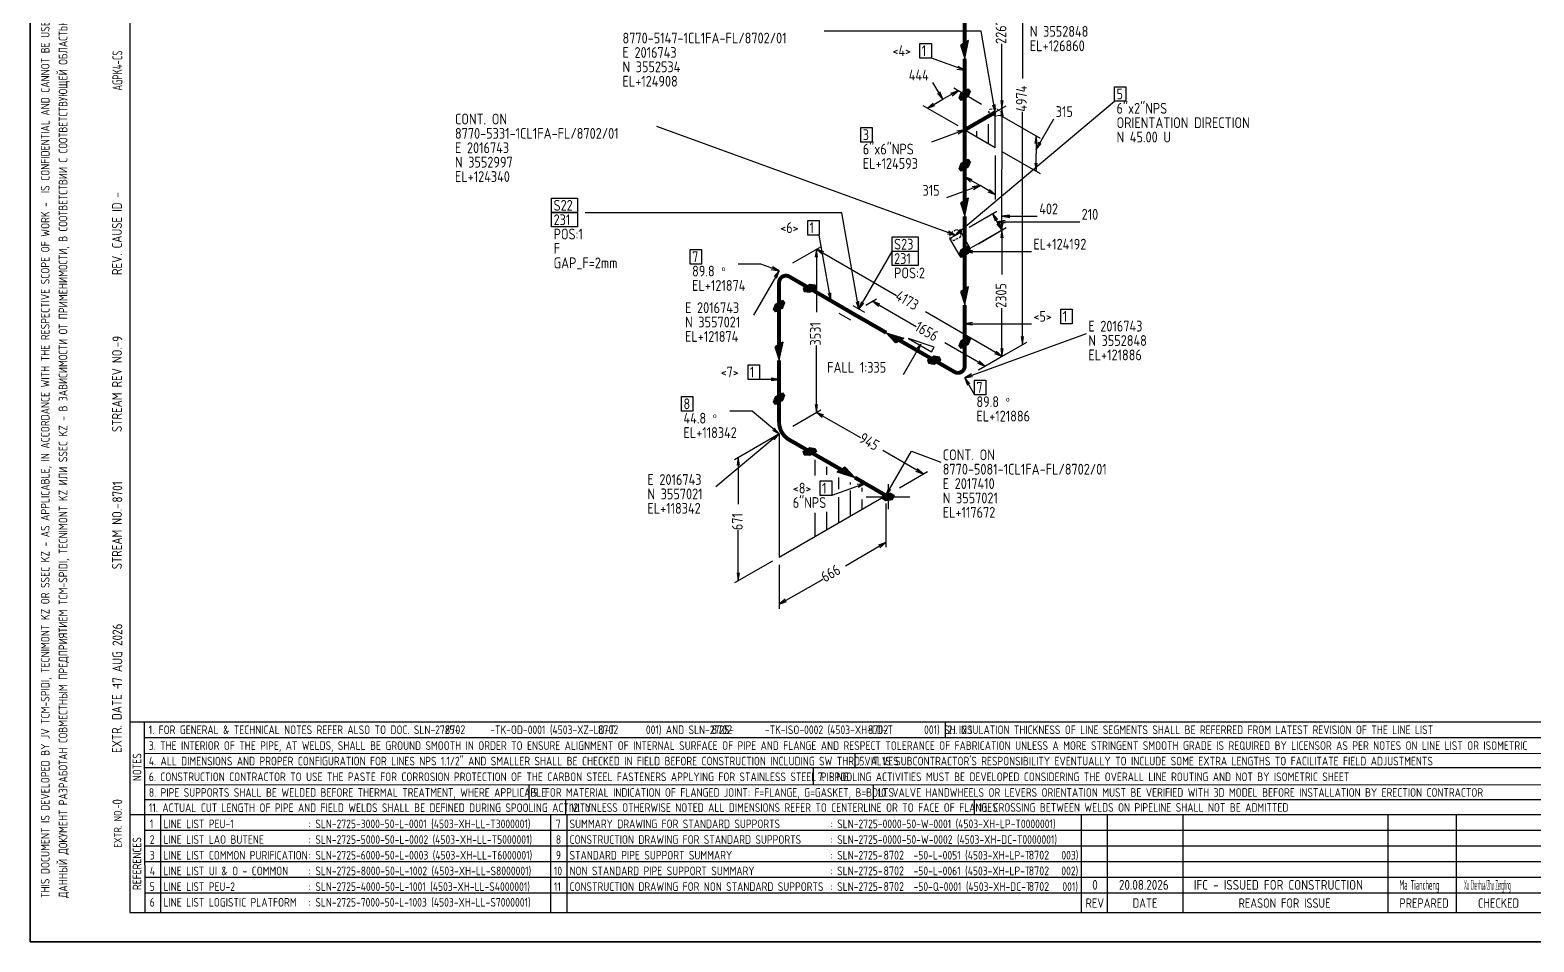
# Model space of a CAD drawing. Extents: x 0 to 594, y 0 to 420.
# Drawn here: x 0 to 383.3, y 0 to 232.4 of the extents above; entities that cross this region are included whole.
import ezdxf

# ---------------------------------------------------------------- set-up
doc = ezdxf.new("R2010")
doc.units = 0
doc.header["$MEASUREMENT"] = 0
doc.linetypes.add('BORDER_2012_SLN$0$8001.Solid', pattern=[0])
doc.linetypes.add('GT100', pattern=[1, 0.666667, -0.333333])
for name, color, linetype, lineweight in [('BORDER_2012_SLN$0$BG_01', 7, 'BORDER_2012_SLN$0$8001.Solid', 25), ('BORDER_2012_SLN$0$BG_02', 7, 'BORDER_2012_SLN$0$8001.Solid', 25), ('BORDER_2012_SLN$0$BG_Level_1', 7, 'BORDER_2012_SLN$0$8001.Solid', 25), ('BORDER_2012_SLN$0$Level_1', 7, 'BORDER_2012_SLN$0$8001.Solid', 25), ('BORDER_2012_SLN$0$Level_18', 7, 'BORDER_2012_SLN$0$8001.Solid', 25)]:
    doc.layers.add(name, color=color, linetype=linetype, lineweight=lineweight)
doc.layers.add('GT_1', color=7, linetype='Continuous')
doc.styles.add('BORDER_2012_SLN$0$GOST type A', font='GOST type A')
doc.styles.add('HTX1', font='')
doc.styles.get('HTX1').set_extended_font_data('GOST type A')

# ---------------------------------------------------------------- blocks, each defined once
blk = doc.blocks.new('BORDER_2012_SLN')
at = {"layer": 'BORDER_2012_SLN$0$BG_Level_1', "color": 7, "lineweight": -3}
for p, q in [((402.7, 56), (25.4, 56)), ((29.11, 56), (29.22, 7.5)), ((233.25, 56), (233.24, 52)), ((402.7, 52), (29.1, 52)), ((402.7, 47.99), (29.16, 48.01)), ((210.22, 48), (210.22, 44.42)), ((402.7, 44.41), (29.17, 44.42)), ((199.61, 44.42), (199.61, 40.02)), ((402.7, 39.96), (29.15, 40.07)), ((127.1, 40.04), (127.1, 36.23)), ((214.87, 40.02), (214.87, 36.23)), ((136.5, 36.23), (136.5, 32.43)), ((240.64, 36.23), (240.64, 32.43)), ((33.22, 32.43), (33.22, 7.59)), ((132.63, 32.43), (132.63, 7.6)), ((136.8, 32.43), (136.8, 7.59))]:
    blk.add_line(p, q, dxfattribs=at)
at = {"layer": 'BORDER_2012_SLN$0$Level_1', "color": 7, "lineweight": -3}
for p, q in [((25.4, 412.5), (25.4, 7.5)), ((402.7, 36.23), (29.15, 36.23)), ((402.7, 32.43), (25.4, 32.43)), ((267.9, 32.43), (267.91, 7.5)), ((274.59, 7.5), (274.59, 32.43)), ((293.91, 7.5), (293.91, 32.43)), ((346.11, 7.5), (346.11, 32.43)), ((363.55, 7.5), (363.55, 32.43)), ((402.7, 28.43), (29.17, 28.43)), ((402.7, 24.43), (29.18, 24.43)), ((402.7, 20.43), (29.19, 20.43)), ((402.7, 16.43), (29.2, 16.43)), ((402.7, 12.43), (29.2, 12.43)), ((25.4, 7.5), (588.6, 7.5))]:
    blk.add_line(p, q, dxfattribs=at)
at = {"layer": 'BORDER_2012_SLN$0$Level_18', "color": 7, "lineweight": -3, "flags": 128}
blk.add_lwpolyline([(0, 0), (0, 420), (594, 420), (594, 0)], close=True, dxfattribs=at)
at = {"color": 7, "char_height": 2.2, "attachment_point": 1, "style": 'BORDER_2012_SLN$0$GOST type A'}
for s, insert in [('{\\l\\fGOST type A|b0|i0;\\T1;1}', (30.5, 31.2)), ('{\\l\\fGOST type A|b0|i0;\\T1;: SLN-2725-3000-50-L-0001 (4503-XH-LL-T3000001)}', (71, 31.2)), ('{\\l\\fGOST type A|b0|i0;\\T1;7}', (134, 31.2)), ('{\\l\\fGOST type A|b0|i0;\\T1;SUMMARY DRAWING FOR STANDARD SUPPORTS}', (137.5, 31.2)), ('{\\l\\fGOST type A|b0|i0;\\T1;: SLN-2725-0000-50-W-0001 (4503-XH-LP-T0000001)}', (204, 31.2)), ('{\\l\\fGOST type A|b0|i0;\\T1;2}', (30.5, 27.2)), ('{\\l\\fGOST type A|b0|i0;\\T1;LINE LIST LAO BUTENE}', (34, 27.2)), ('{\\l\\fGOST type A|b0|i0;\\T1;: SLN-2725-5000-50-L-0002 (4503-XH-LL-T5000001)}', (71, 27.2)), ('{\\l\\fGOST type A|b0|i0;\\T1;8}', (134, 27.2)), ('{\\l\\fGOST type A|b0|i0;\\T1;CONSTRUCTION DRAWING FOR STANDARD SUPPORTS}', (137.5, 27.2)), ('{\\l\\fGOST type A|b0|i0;\\T1;: SLN-2725-0000-50-W-0002 (4503-XH-DC-T0000001)}', (204, 27.2)), ('{\\l\\fGOST type A|b0|i0;\\T1;3}', (30.5, 23.2)), ('{\\l\\fGOST type A|b0|i0;\\T1;LINE LIST COMMON PURIFICATION}', (34, 23.2)), ('{\\l\\fGOST type A|b0|i0;\\T1;: SLN-2725-6000-50-L-0003 (4503-XH-LL-T6000001)}', (71, 23.2)), ('{\\l\\fGOST type A|b0|i0;\\T1;9}', (134, 23.2)), ('{\\C256;STANDARD PIPE SUPPORT SUMMARY}', (137.5, 23.2)), ('{\\fGOST type A|b0|i0|c0|p34;: SLN-2725-       -50-L-0051 (4503-XH-LP-T       003)}', (204, 23.2)), ('{\\l\\fGOST type A|b0|i0;\\T1;4}', (30.5, 19.2)), ('{\\l\\fGOST type A|b0|i0;\\T1;LINE LIST UI & O - COMMON}', (34, 19.2)), ('{\\l\\fGOST type A|b0|i0;\\T1;: SLN-2725-8000-50-L-1002 (4503-XH-LL-S8000001)}', (71, 19.2)), ('{\\l\\fGOST type A|b0|i0;\\T1;10}', (133.5, 19.2)), ('{\\l\\fGOST type A|b0|i0;\\T1;NON STANDARD PIPE SUPPORT SUMMARY}', (137.5, 19.2)), ('{\\fGOST type A|b0|i0|c0|p34;: SLN-2725-       -50-L-0061 (4503-XH-LP-T       002)}', (204, 19.2)), ('{\\l\\fGOST type A|b0|i0;\\T1;: SLN-2725-4000-50-L-1001 (4503-XH-LL-S4000001)}', (71, 15.2)), ('{\\fGOST type A|b0|i0|c0|p34;: SLN-2725-       -50-Q-0001 (4503-XH-DC-T       001)}', (204, 15.2)), ('{\\l\\fGOST type A|b0|i0;\\T1;5}', (30.5, 15.2)), ('{\\l\\fGOST type A|b0|i0;\\T1;LINE LIST PEU-2}', (34, 15.2)), ('{\\l\\fGOST type A|b0|i0;\\T1;11}', (133.5, 15.2)), ('{\\C256;CONSTRUCTION DRAWING FOR NON STANDARD SUPPORTS}', (137.5, 15.2)), ('{\\l\\fGOST type A|b0|i0;\\T1;6}', (30.5, 11.2)), ('{\\l\\fGOST type A|b0|i0;\\T1;LINE LIST LOGISTIC PLATFORM}', (34, 11.2)), ('{\\l\\fGOST type A|b0|i0;\\T1;: SLN-2725-7000-50-L-1003 (4503-XH-LL-S7000001)}', (71, 11.2))]:
    blk.add_mtext(s, dxfattribs=dict(at, insert=insert))
at = {"layer": 'BORDER_2012_SLN$0$BG_01', "color": 7, "attachment_point": 1, "rotation": 90, "style": 'BORDER_2012_SLN$0$GOST type A'}
for s, insert, char_height in [('{\\fGOST type A|b0|i0|c134|p34;\\W1.01;ДАННЫЙ ДОКУМЕНТ РАЗРАБОТАН СОВМЕСТНЫМ ПРЕДПРИЯТИЕМ \\fGOST type A|b0|i0|c0|p34;TCM-SPIDI, TECNIMONT KZ \\fGOST type A|b0|i0|c134|p34;ИЛИ \\fGOST type A|b0|i0|c0|p34;SSEC KZ - \\fGOST type A|b0|i0|c134|p34;В ЗАВИСИМОСТИ ОТ ПРИМЕНИМОСТИ\\fGOST type A|b0|i0|c0|p34;, \\fGOST type A|b0|i0|c134|p34;В СООТВЕТСТВИИ С СООТВЕТСТВУЮЩЕЙ ОБЛАСТЬЮ РАБОТ\\fGOST type A|b0|i0|c0|p34;. \\fGOST type A|b0|i0|c134|p34;ЯВЛЯЕТСЯ КОНФИДЕНЦИАЛЬНЫМ И НЕ МОЖЕТ БЫТЬ ИСПОЛЬЗОВАН ДРУГИМИ ЛИЦАМИ ДЛЯ КАКИХ\\fGOST type A|b0|i0|c0|p34;-\\fGOST type A|b0|i0|c134|p34;ЛИБО ЦЕЛЕЙ\\fGOST type A|b0|i0|c0|p34;, \\fGOST type A|b0|i0|c134|p34;КРОМЕ ПРОЕКТА \\fGOST type A|b0|i0|c0|p34;SILLENO.}', (7.3, 11.21), 2.2), ('{\\l\\fGOST type A|b0|i0;\\T1;EXTR. DATE -}', (20.86, 48.18), 2.5), ('{\\l\\fGOST type A|b0|i0;\\T1;EXTR. NO.-}', (21.36, 24.02), 2)]:
    blk.add_mtext(s, dxfattribs=dict(at, insert=insert, char_height=char_height))
at = {"layer": 'BORDER_2012_SLN$0$BG_01', "color": 7, "insert": (2.76, 11.2), "char_height": 2.2, "attachment_point": 1, "rotation": 90, "line_spacing_factor": 1.090909, "style": 'BORDER_2012_SLN$0$GOST type A'}
blk.add_mtext('{\\fGOST type A|b0|i0|c0|p34;\\W1.01;THIS DOCUMENT IS DEVELOPED BY JV TCM-SPIDI, TECNIMONT KZ OR SSEC KZ - AS APPLICABLE, IN ACCORDANCE WITH THE RESPECTIVE SCOPE OF WORK -  IS CONFIDENTIAL AND CANNOT BE USED BY OTHERS FOR ANY PURPOSE OTHER THAN THE SILLENO PROJECT}', dxfattribs=at)
at = {"layer": 'BORDER_2012_SLN$0$BG_02', "color": 7, "char_height": 2.5, "attachment_point": 1, "rotation": 90, "style": 'BORDER_2012_SLN$0$GOST type A'}
for s, insert in [('{\\l\\fGOST type A|b0|i0;\\T1;REV. CAUSE ID - }', (20.9, 170)), ('{\\l\\fGOST type A|b0|i0;\\T1;STREAM REV NO.-}', (20.9, 130)), ('{\\l\\fGOST type A|b0|i0;\\T1;STREAM NO.-}', (20.9, 95))]:
    blk.add_mtext(s, dxfattribs=dict(at, insert=insert))
at = {"layer": 'BORDER_2012_SLN$0$BG_Level_1', "color": 7, "attachment_point": 1, "style": 'BORDER_2012_SLN$0$GOST type A'}
for s, insert, char_height in [('{\\fGOST type A|b0|i0|c0|p34;\\C256; 1. FOR GENERAL & TECHNICAL NOTES REFER ALSO TO DOC. SLN-2725-       -TK-OD-0001 (4503-XZ-LD-T       001) AND SLN-2725-       -TK-ISO-0002 (4503-XH-LD-T       001) SH. 2.1}', (29.11, 55.19), 2.2), ('{\\fGOST type A|b0|i0|c0|p34;\\C256;2. INSULATION THICKNESS OF LINE SEGMENTS SHALL BE REFERRED FROM LATEST REVISION OF THE LINE LIST}', (233.84, 55.19), 2.2), ('{\\fGOST type A|b0|i0|c0|p34;\\C256; 3. THE INTERIOR OF THE PIPE, AT WELDS, SHALL BE GROUND SMOOTH IN ORDER TO ENSURE ALIGNMENT OF INTERNAL SURFACE OF PIPE AND FLANGE AND RESPECT TOLERANCE OF FABRICATION UNLESS A MORE STRINGENT SMOOTH GRADE IS REQUIRED BY LICENSOR AS PER NOTES ON LINE LIST OR ISOMETRIC}', (29.12, 51.15), 2.2), ('{\\fGOST type A|b0|i0|c0|p34;\\C256; 4. ALL DIMENSIONS AND PROPER CONFIGURATION FOR LINES NPS 1.1/2" AND SMALLER SHALL BE CHECKED IN FIELD BEFORE CONSTRUCTION INCLUDING SW THRD VALVES}', (29.13, 47.2), 2.2), ("{\\C256; 5. IT IS SUBCONTRACTOR'S RESPONSIBILITY EVENTUALLY TO INCLUDE SOME EXTRA LENGTHS TO FACILITATE FIELD ADJUSTMENTS}", (210.22, 47.2), 2.2), ('{\\C256; 6. CONSTRUCTION CONTRACTOR TO USE THE PASTE FOR CORROSION PROTECTION OF THE CARBON STEEL FASTENERS APPLYING FOR STAINLESS STEEL PIPING}', (29.14, 43.2), 2.2), ('{\\C256; 7. SPOOLING ACTIVITIES MUST BE DEVELOPED CONSIDERING THE OVERALL LINE ROUTING AND NOT BY ISOMETRIC SHEET}', (199.61, 43.2), 2.2), ('{\\C256; 8. PIPE SUPPORTS SHALL BE WELDED BEFORE THERMAL TREATMENT, WHERE APPLICABLE}', (29.15, 39.2), 2.2), ('{\\C256; 9. FOR MATERIAL INDICATION OF FLANGED JOINT: F=FLANGE, G=GASKET, B=BOLTS}', (127.1, 39.2), 2.2), ('{\\C256; 10. VALVE HANDWHEELS OR LEVERS ORIENTATION MUST BE VERIFIED WITH 3D MODEL BEFORE INSTALLATION BY ERECTION CONTRACTOR}', (214.87, 39.2), 2.2), ('{\\C256; 11. ACTUAL CUT LENGTH OF PIPE AND FIELD WELDS SHALL BE DEFINED DURING SPOOLING ACTIVITY}', (29.16, 35.32), 2.2), ('{\\C256; 12. UNLESS OTHERWISE NOTED ALL DIMENSIONS REFER TO CENTERLINE OR TO FACE OF FLANGES}', (136.5, 35.35), 2.2), ('{\\C256; 13. CROSSING BETWEEN WELDS ON PIPELINE SHALL NOT BE ADMITTED}', (240.64, 35.38), 2.2), ('{\\l\\fGOST type A|b0|i0;\\T1;LINE LIST PEU-1}', (34, 31.2), 2.2), ('{\\l\\fGOST type A|b0|i0;\\T1;REV}', (269, 11.1), 2.4), ('{\\l\\fGOST type A|b0|i0;\\T1;DATE}', (281, 11.1), 2.4), ('{\\l\\fGOST type A|b0|i0;\\T1;REASON FOR ISSUE}', (308, 11.1), 2.4), ('{\\l\\fGOST type A|b0|i0;\\T1;PREPARED}', (349, 11.1), 2.4), ('{\\l\\fGOST type A|b0|i0;\\T1;CHECKED}', (369, 11.1), 2.4)]:
    blk.add_mtext(s, dxfattribs=dict(at, insert=insert, char_height=char_height))
at = {"layer": 'BORDER_2012_SLN$0$BG_Level_1', "color": 7, "char_height": 2.2, "attachment_point": 1, "rotation": 90, "style": 'BORDER_2012_SLN$0$GOST type A'}
for s, insert in [('{\\l\\fGOST type A|b0|i0;\\T1;NOTES}', (26.15, 40.99)), ('{\\l\\fGOST type A|b0|i0;\\T1;REFERENCES}', (26.15, 13.23))]:
    blk.add_mtext(s, dxfattribs=dict(at, insert=insert))

msp = doc.modelspace()

# ---------------------------------------------------------------- linework, layer by layer
at = {"layer": 'GT_1', "flags": 128}
for points in [[(0, 0), (594, 0), (594, 420), (0, 420), (0, 0)], [(252.9, 255.9), (252.9, 220.1)], [(246, 211.5), (242.4, 232.2), (202.4, 232.2)], [(226.8, 229), (229.7, 229), (229.7, 225.3), (226.8, 225.3), (226.8, 229)], [(238.2, 229.2), (237.1, 228.6), (238.2, 225.2), (239.2, 229.8), (237.2, 228.6), (238.2, 225.6), (239.1, 229.7), (237.4, 228.7), (238.2, 226), (239, 229.6), (237.5, 228.8), (238.2, 226.4), (238.8, 229.6), (237.6, 228.9), (238.2, 226.8), (238.7, 229.5), (237.8, 229), (238.2, 227.2), (238.5, 229.4), (237.9, 229), (238.2, 227.5), (238.4, 229.3), (238.1, 229.1), (238.2, 227.9), (238.3, 229.2), (238.2, 229.2), (238.2, 225.2)], [(247.7, 212.5), (247.7, 228.9)], [(238.2, 222.2), (229.7, 225.3)], [(236.2, 222.5), (238.2, 222.2), (236.5, 223.2)], [(232.6, 214.8), (230.1, 219.1)], [(228.7, 212.5), (232.6, 214.8)], [(231.3, 216.3), (232.6, 214.8), (231.9, 216.7)], [(236.5, 217), (232.6, 214.8)], [(235, 215.7), (236.5, 217), (234.6, 216.3)], [(242.5, 213.5), (235.4, 217.6)], [(237.3, 214.5), (236.8, 215.2), (237.3, 216.5), (239.1, 217.5), (239.6, 216.8), (239.1, 215.5), (237.3, 214.5)], [(236.8, 215.2), (238.56, 215.2)], [(236.877, 215.4), (238.92, 215.4)], [(236.943, 215), (238.2, 215)], [(236.954, 215.6), (239.138, 215.6)], [(237.031, 215.8), (239.215, 215.8)], [(237.086, 214.8), (237.84, 214.8)], [(237.108, 216), (239.292, 216)], [(237.185, 216.2), (239.369, 216.2)], [(237.262, 216.4), (239.446, 216.4)], [(237.48, 216.6), (239.523, 216.6)], [(237.84, 216.8), (239.6, 216.8)], [(238.2, 217), (239.457, 217)], [(238.56, 217.2), (239.314, 217.2)], [(276.4, 218), (279.3, 218), (279.3, 214.3), (276.4, 214.3), (276.4, 218)], [(236.5, 208), (227.6, 213.1)], [(230.2, 213.8), (228.7, 212.5), (230.6, 213.2)], [(235.8, 180.2), (276.4, 214.3)], [(239.9, 208), (248.8, 213.1)], [(239.9, 208), (248.8, 213.1)], [(245.3, 213.4), (246, 211.5), (246, 213.5)], [(246, 202.5), (246, 211.5)], [(247.4, 214.5), (247.7, 212.5), (248, 214.5)], [(248, 210.5), (247.7, 212.5), (247.4, 210.5)], [(247.7, 212.5), (247.7, 197)], [(252.9, 152.3), (252.9, 211.6)], [(235.8, 180.2), (159.7, 207.9)], [(211.7, 207.6), (214.6, 207.6), (214.6, 203.9), (211.7, 203.9), (211.7, 207.6)], [(238.2, 207), (229.7, 203.9)], [(236.5, 206), (238.2, 207), (236.2, 206.7)], [(238.2, 207), (246, 202.5)], [(244.2, 208.5), (244.2, 203.5)], [(247.7, 210.5), (257.4, 204.9)], [(256.4, 202), (260.9, 209.8)], [(238.2, 205), (238.2, 193.8)], [(241.2, 206.7), (241.2, 205.3)], [(256.7, 203.5), (256.4, 205.5), (256.1, 203.5)], [(256.4, 205.5), (256.4, 201)], [(257.1, 203.9), (256.4, 202), (257.7, 203.5)], [(237.3, 196.5), (236.8, 197.2), (237.3, 198.5), (239.1, 199.5), (239.6, 198.8), (239.1, 197.5), (237.3, 196.5)], [(246, 200.5), (246, 189.3)], [(247.7, 201.5), (257.4, 195.9)], [(256.4, 196.5), (256.4, 201)], [(236.8, 197.2), (238.56, 197.2)], [(236.877, 197.4), (238.92, 197.4)], [(236.943, 197), (238.2, 197)], [(236.954, 197.6), (239.138, 197.6)], [(237.031, 197.8), (239.215, 197.8)], [(237.086, 196.8), (237.84, 196.8)], [(237.108, 198), (239.292, 198)], [(237.185, 198.2), (239.369, 198.2)], [(237.262, 198.4), (239.446, 198.4)], [(237.48, 198.6), (239.523, 198.6)], [(237.84, 198.8), (239.6, 198.8)], [(238.2, 199), (239.457, 199)], [(238.56, 199.2), (239.314, 199.2)], [(247.7, 181.5), (247.7, 197)], [(256.1, 198.5), (256.4, 196.5), (256.7, 198.5)], [(242.1, 192.8), (233.6, 189.7)], [(240.1, 194.3), (238.2, 195), (239.7, 193.7)], [(238.2, 195), (242.1, 192.8)], [(240.4, 191.8), (242.1, 192.8), (240.1, 192.5)], [(246, 190.5), (242.1, 192.8)], [(244.1, 191.2), (246, 190.5), (244.5, 191.8)], [(132.9, 189.6), (139.5, 189.6), (139.5, 185.9), (132.9, 185.9), (132.9, 189.6)], [(238.2, 189), (237.1, 188.4), (238.2, 185), (239.2, 189.6), (237.2, 188.4), (238.2, 185.4), (239.1, 189.5), (237.4, 188.5), (238.2, 185.8), (239, 189.4), (237.5, 188.6), (238.2, 186.2), (238.8, 189.4), (237.6, 188.7), (238.2, 186.6), (238.7, 189.3), (237.8, 188.8), (238.2, 187), (238.5, 189.2), (237.9, 188.8), (238.2, 187.3), (238.4, 189.1), (238.1, 188.9), (238.2, 187.7), (238.3, 189), (238.2, 189), (238.2, 185)], [(132.9, 186), (139.5, 186), (139.5, 182.3), (132.9, 182.3), (132.9, 186)], [(211.2, 161.3), (206.9, 185.9), (150.9, 185.9), (141.5, 185.9)], [(239.3, 182.2), (246.4, 186.3)], [(246.6, 184.2), (245.3, 185.7), (246, 183.8)], [(245.3, 185.7), (246.5, 183.6)], [(249.7, 185.3), (247.7, 185), (249.7, 184.7)], [(247.7, 185), (256.7, 185)], [(198.2, 183.9), (201.1, 183.9), (201.1, 180.2), (198.2, 180.2), (198.2, 183.9)], [(204.1, 163.5), (201.1, 180.2)], [(233.8, 180.5), (235.8, 180.2), (234.1, 181.2)], [(238.2, 176), (236.8, 175.2), (234.4, 179.3), (237.2, 180.9), (239.6, 176.8), (238.2, 176)], [(237.1, 181.7), (235.8, 180.2), (237.5, 181.2)], [(239.9, 177), (248.8, 182.1)], [(241.7, 178), (248.8, 182.1)], [(241.7, 178), (248.8, 182.1)], [(246.4, 183), (247.7, 181.5), (247, 183.4)], [(248.5, 183.9), (246.5, 183.6), (248.5, 183.3)], [(247.7, 181.5), (246.5, 183.6)], [(246.5, 183.6), (267.5, 183.6)], [(247.4, 183.5), (247.7, 181.5), (248, 183.5)], [(248, 179.5), (247.7, 181.5), (247.4, 179.5)], [(247.7, 181.5), (247.7, 170.1)], [(168.2, 176.5), (171.1, 176.5), (171.1, 172.8), (168.2, 172.8), (168.2, 176.5)], [(194.4, 173.1), (201.5, 177.2)], [(194.4, 173.1), (201.5, 177.2)], [(200.7, 174.6), (200.4, 176.6), (200.1, 174.6)], [(202.3, 175.9), (200.4, 176.6), (201.9, 175.3)], [(200.4, 176.6), (220.8, 164.8)], [(200.4, 176.6), (200.4, 160.5)], [(219.7, 179.7), (226.3, 179.7), (226.3, 176), (219.7, 176), (219.7, 179.7)], [(237.3, 174.5), (236.8, 175.2), (237.3, 176.5), (239.1, 177.5), (239.6, 176.8), (239.1, 175.5), (237.3, 174.5)], [(237.262, 176.4), (239.446, 176.4)], [(237.48, 176.6), (239.523, 176.6)], [(237.84, 176.8), (239.6, 176.8)], [(238.2, 177), (239.457, 177)], [(238.56, 177.2), (239.314, 177.2)], [(190.9, 171.1), (186.2, 172.8), (180.5, 172.8)], [(211.2, 161.3), (219.7, 176)], [(219.7, 176.1), (226.3, 176.1), (226.3, 172.4), (219.7, 172.4), (219.7, 176.1)], [(236.8, 175.2), (238.56, 175.2)], [(236.877, 175.4), (238.92, 175.4)], [(236.943, 175), (238.2, 175)], [(236.954, 175.6), (239.138, 175.6)], [(237.031, 175.8), (239.215, 175.8)], [(237.086, 174.8), (237.84, 174.8)], [(237.108, 176), (239.292, 176)], [(237.185, 176.2), (239.369, 176.2)], [(240.2, 176.3), (238.2, 176), (240.2, 175.7)], [(238.2, 176), (255.2, 176)], [(190.9, 171.1), (184.4, 159.8)], [(188.9, 171.4), (190.9, 171.1), (189.2, 172.1)], [(190.2, 169.2), (190.9, 171.1), (189.6, 169.6)], [(197, 166.6), (197.3, 165.8), (198.7, 165.6), (200.4, 166.6), (200.1, 167.4), (198.7, 167.6), (197, 166.6)], [(197, 166.6), (200.4, 166.6)], [(197.075, 166.4), (200.06, 166.4)], [(197.15, 166.2), (199.72, 166.2)], [(197.225, 166), (199.38, 166)], [(197.3, 165.8), (199.04, 165.8)], [(197.34, 166.8), (200.325, 166.8)], [(197.68, 167), (200.25, 167)], [(198.02, 167.2), (200.175, 167.2)], [(198.36, 167.4), (200.1, 167.4)], [(203.4, 165.4), (204.1, 163.5), (204.1, 165.5)], [(238.2, 166.4), (237.1, 165.8), (238.2, 162.4), (239.2, 167), (237.2, 165.8), (238.2, 162.8), (239.1, 166.9), (237.4, 165.9), (238.2, 163.2), (239, 166.8), (237.5, 166), (238.2, 163.6), (238.8, 166.8), (237.6, 166.1), (238.2, 164), (238.7, 166.7), (237.8, 166.2), (238.2, 164.4), (238.5, 166.6), (237.9, 166.2), (238.2, 164.7), (238.4, 166.5), (238.1, 166.3), (238.2, 165.1), (238.3, 166.4), (238.2, 166.4), (238.2, 162.4)], [(190, 160.6), (189.5, 161.3), (190, 162.6), (191.8, 163.6), (192.3, 162.9), (191.8, 161.6), (190, 160.6)], [(189.538, 161.4), (191.44, 161.4)], [(189.571, 161.2), (191.08, 161.2)], [(189.615, 161.6), (191.8, 161.6)], [(189.692, 161.8), (191.877, 161.8)], [(189.714, 161), (190.72, 161)], [(189.769, 162), (191.954, 162)], [(189.846, 162.2), (192.031, 162.2)], [(189.923, 162.4), (192.108, 162.4)], [(190, 162.6), (192.185, 162.6)], [(190.36, 162.8), (192.262, 162.8)], [(190.72, 163), (192.229, 163)], [(191.08, 163.2), (192.086, 163.2)], [(191.44, 163.4), (191.943, 163.4)], [(209.7, 162.2), (212.7, 160.5)], [(209.7, 162.2), (212.7, 160.5)], [(210.5, 163.2), (211.2, 161.3), (211.2, 163.3)], [(211.9, 163.2), (211.2, 161.3), (212.5, 162.8)], [(213, 162.3), (215.7, 163.9)], [(216.6, 162.6), (214.7, 163.3), (216.2, 162)], [(214.7, 163.3), (225.8, 156.9)], [(247.7, 149.3), (247.7, 161.6)], [(262.7, 161.3), (265.6, 161.3), (265.6, 157.6), (262.7, 157.6), (262.7, 161.3)], [(189.857, 160.8), (190.36, 160.8)], [(209.2, 158.5), (206.2, 160.2)], [(209.2, 158.5), (206.2, 160.2)], [(247.7, 149.3), (228.2, 160.6)], [(240.2, 157.9), (238.2, 157.6), (240.2, 157.3)], [(238.2, 157.6), (255.2, 157.6)], [(221.7, 153.3), (220.6, 152.7), (218.2, 155.3), (222.7, 153.9), (220.7, 152.7), (218.6, 155.1), (222.6, 153.8), (220.9, 152.8), (218.9, 154.9), (222.5, 153.7), (221, 152.9), (219.3, 154.7), (222.3, 153.7), (221.1, 153), (219.6, 154.5), (222.2, 153.6), (221.3, 153.1), (219.9, 154.3), (222, 153.5), (221.4, 153.1), (220.2, 154.2), (221.9, 153.4), (221.6, 153.2), (220.6, 154), (221.8, 153.3), (221.7, 153.3), (218.2, 155.3)], [(223.9, 153.8), (229.7, 150.4), (230.4, 151.6), (223.9, 153.8)], [(237.3, 151.3), (236.8, 152), (237.3, 153.3), (239.1, 154.3), (239.6, 153.6), (239.1, 152.3), (237.3, 151.3)], [(237.48, 153.4), (239.523, 153.4)], [(237.84, 153.6), (239.6, 153.6)], [(238.2, 143.8), (269.2, 155.1)], [(238.2, 153.8), (239.457, 153.8)], [(238.56, 154), (239.314, 154)], [(252.6, 154.3), (252.9, 152.3), (253.2, 154.3)], [(190.9, 152.3), (189.8, 151.7), (190.9, 148.3), (191.9, 152.9), (189.9, 151.7), (190.9, 148.7), (191.8, 152.8), (190.1, 151.8), (190.9, 149.1), (191.7, 152.7), (190.2, 151.9), (190.9, 149.5), (191.5, 152.7), (190.3, 152), (190.9, 149.9), (191.4, 152.6), (190.5, 152.1), (190.9, 150.3), (191.2, 152.5), (190.6, 152.1), (190.9, 150.6), (191.1, 152.4), (190.8, 152.2), (190.9, 151), (191, 152.3), (190.9, 152.3), (190.9, 148.3)], [(200.4, 135), (200.4, 152)], [(227, 152.4), (222.5, 144.6)], [(226.3, 150.5), (227, 152.4), (225.7, 150.9)], [(243.4, 146.8), (233.1, 152.7)], [(236.8, 152), (238.56, 152)], [(236.877, 152.2), (238.92, 152.2)], [(236.943, 151.8), (238.2, 151.8)], [(236.954, 152.4), (239.138, 152.4)], [(237.031, 152.6), (239.215, 152.6)], [(237.086, 151.6), (237.84, 151.6)], [(237.108, 152.8), (239.292, 152.8)], [(237.185, 153), (239.369, 153)], [(237.262, 153.2), (239.446, 153.2)], [(241.7, 145.8), (254, 152.9)], [(241.7, 145.8), (248.8, 149.9)], [(241.7, 145.8), (248.8, 149.9)], [(245.8, 150), (247.7, 149.3), (246.2, 150.6)], [(247.4, 151.3), (247.7, 149.3), (248, 151.3)], [(183, 147.1), (185.9, 147.1), (185.9, 143.4), (183, 143.4), (183, 147.1)], [(228.7, 148.3), (229, 147.5), (230.4, 147.3), (232.1, 148.3), (231.8, 149.1), (230.4, 149.3), (228.7, 148.3)], [(228.737, 148.2), (231.93, 148.2)], [(228.812, 148), (231.59, 148)], [(228.87, 148.4), (232.062, 148.4)], [(228.887, 147.8), (231.25, 147.8)], [(228.962, 147.6), (230.91, 147.6)], [(229.21, 148.6), (231.987, 148.6)], [(229.55, 148.8), (231.912, 148.8)], [(229.7, 147.4), (230.57, 147.4)], [(229.89, 149), (231.837, 149)], [(230.23, 149.2), (231.1, 149.2)], [(241.5, 147.5), (243.4, 146.8), (241.9, 148.1)], [(241.7, 145.8), (244.4, 147.4)], [(190.9, 143.4), (185.9, 143.4)], [(188.9, 143.1), (190.9, 143.4), (188.9, 143.7)], [(239.9, 144.8), (238.2, 143.8), (240.2, 144.1)], [(239.5, 142.3), (238.2, 143.8), (238.9, 141.9)], [(238.2, 143.8), (240.7, 139.5)], [(240.7, 143.2), (243.6, 143.2), (243.6, 139.5), (240.7, 139.5), (240.7, 143.2)], [(166, 139), (168.9, 139), (168.9, 135.3), (166, 135.3), (166, 139)], [(190, 137), (189.5, 137.7), (190, 139), (191.8, 140), (192.3, 139.3), (191.8, 138), (190, 137)], [(189.615, 138), (191.8, 138)], [(189.692, 138.2), (191.877, 138.2)], [(189.769, 138.4), (191.954, 138.4)], [(189.846, 138.6), (192.031, 138.6)], [(189.923, 138.8), (192.108, 138.8)], [(190, 139), (192.185, 139)], [(190.36, 139.2), (192.262, 139.2)], [(190.72, 139.4), (192.229, 139.4)], [(191.08, 139.6), (192.086, 139.6)], [(191.44, 139.8), (191.943, 139.8)], [(190.9, 129.5), (184, 135.3), (178.3, 135.3)], [(189.538, 137.8), (191.44, 137.8)], [(189.571, 137.6), (191.08, 137.6)], [(189.714, 137.4), (190.72, 137.4)], [(189.857, 137.2), (190.36, 137.2)], [(194.4, 131.5), (201.5, 135.6)], [(194.4, 131.5), (201.5, 135.6)], [(200.1, 137), (200.4, 135), (200.7, 137)], [(202.3, 134.3), (200.4, 135), (201.9, 133.7)], [(200.4, 135), (211.6, 128.6)], [(189.2, 130.5), (190.9, 129.5), (189.6, 131)], [(190.9, 129.5), (174.8, 116)], [(189.2, 128.5), (179.5, 122.9)], [(189.6, 128), (190.9, 129.5), (189.2, 128.5)], [(190.9, 129.5), (190.9, 98.1)], [(180.8, 121.5), (180.5, 123.5), (180.2, 121.5)], [(180.5, 123.5), (180.5, 111.6)], [(198.7, 124), (197.3, 124.2), (197, 125), (198.7, 126), (200.1, 125.8), (200.4, 125), (198.7, 124)], [(197, 125), (200.4, 125)], [(197.075, 124.8), (200.06, 124.8)], [(197.15, 124.6), (199.72, 124.6)], [(197.225, 124.4), (199.38, 124.4)], [(197.3, 124.2), (199.04, 124.2)], [(197.34, 125.2), (200.325, 125.2)], [(197.68, 125.4), (200.25, 125.4)], [(198.02, 125.6), (200.175, 125.6)], [(198.36, 125.8), (200.1, 125.8)], [(200.1, 118.9), (200.1, 122.9)], [(227.6, 119.3), (217.3, 125.3)], [(218.1, 113.8), (224.6, 125.1), (232.1, 122.3)], [(203.1, 119.1), (203.1, 121.1)], [(206.7, 120.4), (205.6, 119.8), (210.2, 118.4), (207.7, 121), (205.7, 119.8), (209.8, 118.6), (207.6, 120.9), (205.9, 119.9), (209.5, 118.8), (207.5, 120.8), (206, 120), (209.1, 119), (207.3, 120.8), (206.1, 120.1), (208.8, 119.2), (207.2, 120.7), (206.3, 120.2), (208.5, 119.4), (207, 120.6), (206.4, 120.2), (208.2, 119.6), (206.9, 120.5), (206.6, 120.3), (207.8, 119.8), (206.8, 120.4), (206.7, 120.4), (210.2, 118.4)], [(221.6, 115.8), (228.7, 119.9)], [(225.7, 120), (227.6, 119.3), (226.1, 120.6)], [(201.4, 117.5), (204.3, 117.5), (204.3, 113.8), (201.4, 113.8), (201.4, 117.5)], [(212.8, 116.9), (204.3, 113.8)], [(206.1, 115.4), (206.1, 118.4)], [(209.1, 116.6), (209.1, 117.1)], [(209.1, 108.6), (209.1, 115.1)], [(211.1, 115.9), (212.8, 116.9), (210.8, 116.6)], [(212.1, 114.8), (212.1, 115.8)], [(218.8, 115.7), (218.1, 113.8), (219.4, 115.3)], [(218.7, 116.7), (218.7, 110.3)], [(190.9, 98.1), (218.1, 113.8)], [(206.1, 106.9), (206.1, 113.4)], [(212.1, 110.3), (212.1, 112.8)], [(213.1, 113.5), (224.2, 113.5)], [(217, 113.2), (218.1, 112.5), (219.8, 112.8), (220.3, 113.8), (219.2, 114.4), (217.5, 114.1), (217, 113.2)], [(217, 113.2), (220, 113.2)], [(217.111, 113.4), (220.1, 113.4)], [(217.222, 113.6), (220.2, 113.6)], [(217.314, 113), (219.9, 113)], [(217.333, 113.8), (220.3, 113.8)], [(217.444, 114), (219.933, 114)], [(217.629, 112.8), (219.8, 112.8)], [(217.943, 112.6), (218.667, 112.6)], [(218.067, 114.2), (219.567, 114.2)], [(218.1, 111.8), (218.1, 100.6)], [(200.1, 103.4), (200.1, 109.4)], [(203.1, 105.1), (203.1, 109.6)], [(180.5, 92.1), (180.5, 105)], [(218.1, 101.8), (207.8, 95.8)], [(216.6, 100.5), (218.1, 101.8), (216.2, 101.1)], [(189.2, 97.1), (179.5, 91.5)], [(190.9, 96.1), (190.9, 84.9)], [(180.2, 94.1), (180.5, 92.1), (180.8, 94.1)], [(190.9, 86.1), (202.1, 92.5)], [(192.4, 87.4), (190.9, 86.1), (192.8, 86.8)]]:
    msp.add_lwpolyline(points, dxfattribs=at)
at = {"layer": 'GT_1', "const_width": 1, "flags": 128}
for points in [[(238.2, 238.4), (238.2, 229.2)], [(238.2, 225.2), (238.2, 216)], [(238.2, 216), (238.2, 207)], [(238.2, 207), (246, 211.5)], [(238.2, 207), (238.2, 198)], [(238.2, 198), (238.2, 189)], [(238.2, 185), (238.2, 176)], [(238.2, 176), (238.2, 166.4)], [(198.7, 166.6), (193.5, 169.6)], [(190.9, 168.1), (190.9, 162.1)], [(209.5, 160.3), (198.7, 166.6)], [(190.9, 162.1), (190.9, 152.3)], [(238.2, 162.4), (238.2, 152.8)], [(218.2, 155.3), (209.5, 160.3)], [(230.4, 148.3), (221.7, 153.3)], [(238.2, 152.8), (238.2, 146.8)], [(190.9, 148.3), (190.9, 138.5)], [(235.6, 145.3), (230.4, 148.3)], [(190.9, 138.5), (190.9, 132.5)], [(193.5, 128), (198.7, 125)], [(198.7, 125), (206.7, 120.4)], [(210.2, 118.4), (218.1, 113.8)]]:
    msp.add_lwpolyline(points, dxfattribs=at)
at = {"layer": 'GT_1', "linetype": 'GT100', "flags": 128}
for points in [[(247.7, 211.5), (247.4, 210.7), (246, 210.5), (244.3, 211.5), (244.6, 212.3), (246, 212.5), (247.7, 211.5)], [(234.4, 180.6), (234.4, 179.4), (235.4, 178.8), (237.2, 179.8), (237.2, 181), (236.2, 181.6), (234.4, 180.6)]]:
    msp.add_lwpolyline(points, dxfattribs=at)
at = {"layer": 'GT_1', "const_width": 1, "flags": 128}
for points in [[(193.5, 169.6, 0.577127), (190.9, 168.1)], [(238.2, 146.8, -0.577557), (235.6, 145.3)], [(190.9, 132.5, 0.268126), (193.5, 128)]]:
    msp.add_lwpolyline(points, format="xyb", dxfattribs=at)

# ---------------------------------------------------------------- block references
at = {"linetype": 'Continuous'}
msp.add_blockref('BORDER_2012_SLN', (0, 0), dxfattribs=at)

# ---------------------------------------------------------------- texts
at = {"linetype": 'Continuous', "style": 'HTX1', "width": 0.8}
msp.add_text('AGPK4-CS', height=2.5, rotation=89.99992, dxfattribs=at).set_placement((23.5, 217))
at = {"layer": 'GT_1', "style": 'HTX1', "width": 1.02}
for s, height, rotation, p in [('2267', 2.75, 90, (248.826, 228.929)), ('4974', 2.75, 90, (254.022, 211.643)), ('4173', 2.75, 330, (220.26, 163.883)), ('2305', 2.75, 90, (248.826, 161.629)), ('3531', 2.75, 90, (201.526, 152.029)), ('1656', 2.75, 330, (225.23, 155.983)), ('9', 2.5, 90, (23.5, 153)), ('945', 2.75, 330, (211.027, 127.612)), ('8701', 2.5, 90, (23.5, 112)), ('671', 2.75, 90, (181.608, 104.971)), ('666', 2.75, 30, (202.6, 91.583)), ('17 AUG 2026', 2.5, 90, (23.5, 65)), ('0', 2.5, 90, (23.5, 35))]:
    msp.add_text(s, height=height, rotation=rotation, dxfattribs=at).set_placement(p)
at = {"layer": 'GT_1', "style": 'HTX1'}
for s, height, width, p in [('8770-5147-1CL1FA-FL/8702/01', 2.75, 1.02, (150.986, 229.033)), ('N 3552848', 2.75, 1.02, (254.8, 230.733)), ('E 2016743', 2.75, 1.02, (150.986, 225.367)), ('<4>', 2.75, 1.02, (219.771, 225.8)), ('1', 2.75, 1.02, (227.251, 225.8)), ('EL+126860', 2.75, 1.02, (254.8, 227.067)), ('N 3552534', 2.75, 1.02, (150.986, 221.7)), ('444', 2.75, 1.02, (223.943, 219.6)), ('EL+124908', 2.75, 1.02, (150.986, 218.033)), ('5', 2.75, 1.02, (276.9, 214.8)), ('CONT. ON', 2.75, 1.02, (108.286, 208.4)), ('315', 2.75, 1.02, (261.4, 210.3)), ('6"x2"NPS', 2.75, 1.02, (276.9, 211.133)), ('8770-5331-1CL1FA-FL/8702/01', 2.75, 1.02, (108.286, 204.733)), ('3', 2.75, 1.02, (212.229, 204.4)), ('ORIENTATION DIRECTION', 2.75, 1.02, (276.9, 207.467)), ('E 2016743', 2.75, 1.02, (108.286, 201.067)), ('6"x6"NPS', 2.75, 1.02, (212.229, 200.733)), ('N 45.00 U', 2.75, 1.02, (276.9, 203.8)), ('N 3552997', 2.75, 1.02, (108.286, 197.4)), ('EL+124593', 2.75, 1.02, (212.229, 197.067)), ('EL+124340', 2.75, 1.02, (108.286, 193.733)), ('315', 2.75, 1.02, (227.443, 190.2)), ('S22', 2.75, 1.02, (133.429, 186.4)), ('402', 2.75, 1.02, (257.2, 185.5)), ('231', 2.75, 1.02, (133.429, 182.733)), ('210', 2.75, 1.02, (268, 184.1)), ('POS:1', 2.75, 1.02, (133.429, 179.067)), ('<6>', 2.75, 1.02, (191.171, 180.7)), ('1', 2.75, 1.02, (198.651, 180.7)), ('F', 2.75, 1.02, (133.429, 175.4)), ('S23', 2.75, 1.02, (220.2, 176.5)), ('EL+124192', 2.75, 1.02, (255.7, 176.5)), ('GAP_F=2mm', 2.75, 1.02, (133.429, 171.733)), ('7', 2.75, 1.02, (168.729, 173.3)), ('231', 2.75, 1.02, (220.2, 172.833)), ('89.8', 2.75, 1.02, (168.729, 169.633)), ('EL+121874', 2.75, 1.02, (168.729, 165.967)), ('o', 1.375, 1.02, (176.209, 171.008)), ('POS:2', 2.75, 1.02, (220.2, 169.167)), ('E 2016743', 2.75, 1.02, (166.929, 160.3)), ('N 3557021', 2.75, 1.02, (166.929, 156.633)), ('<5>', 2.75, 1.02, (255.7, 158.1)), ('1', 2.75, 1.02, (263.18, 158.1)), ('E 2016743', 2.75, 1.02, (269.7, 155.6)), ('EL+121874', 2.75, 1.02, (166.929, 152.967)), ('N 3552848', 2.75, 1.02, (269.7, 151.933)), ('EL+121886', 2.75, 1.02, (269.7, 148.267)), ('<7>', 2.75, 1.02, (175.971, 143.9)), ('1', 2.75, 1.02, (183.451, 143.9)), ('FALL 1:335', 2.75, 1.02, (203.143, 145.1)), ('7', 2.75, 1.02, (241.2, 140)), ('8', 2.75, 1.02, (166.529, 135.8)), ('89.8', 2.75, 1.02, (241.2, 136.333)), ('o', 1.375, 1.02, (248.68, 137.708)), ('44.8', 2.75, 1.02, (166.529, 132.133)), ('o', 1.375, 1.02, (174.009, 133.508)), ('EL+121886', 2.75, 1.02, (241.2, 132.667)), ('EL+118342', 2.75, 1.02, (166.529, 128.467)), ('CONT. ON', 2.75, 1.02, (232.6, 122.8)), ('E 2016743', 2.75, 1.02, (157.329, 116.5)), ('8770-5081-1CL1FA-FL/8702/01', 2.75, 1.02, (232.6, 119.133)), ('N 3557021', 2.75, 1.02, (157.329, 112.833)), ('<8>', 2.75, 1.02, (194.371, 114.3)), ('1', 2.75, 1.02, (201.851, 114.3)), ('E 2017410', 2.75, 1.02, (232.6, 115.467)), ('EL+118342', 2.75, 1.02, (157.329, 109.167)), ('6"NPS', 2.75, 1.02, (194.371, 110.633)), ('N 3557021', 2.75, 1.02, (232.6, 111.8)), ('EL+117672', 2.75, 1.02, (232.6, 108.133)), ('8702', 2.25, 1.02, (105.7, 53)), ('8702', 2.25, 1.02, (144.7, 53)), ('8702', 2.25, 1.02, (173.7, 53)), ('8702', 2.25, 1.02, (213.5, 53)), ('8702', 2.25, 1.02, (217.5, 21)), ('8702', 2.25, 1.02, (254.5, 21)), ('8702', 2.25, 1.02, (217.5, 17)), ('8702', 2.25, 1.02, (254.5, 17)), ('0', 2.5, 1.02, (270.7, 13.3)), ('0', 2.5, 1.02, (270.7, 13.3)), ('0', 2.5, 1.02, (270.7, 13.3)), ('0', 2.5, 1.02, (270.7, 13.3)), ('0', 2.5, 1.02, (270.7, 13.3)), ('0', 2.5, 1.02, (270.7, 13.3)), ('0', 2.5, 1.02, (270.7, 13.3)), ('0', 2.5, 1.02, (270.7, 13.3)), ('0', 2.5, 1.02, (270.7, 13.3)), ('20.08.2026', 2.5, 1.02, (277.5, 13.3)), ('20.08.2026', 2.5, 1.02, (277.5, 13.3)), ('20.08.2026', 2.5, 1.02, (277.5, 13.3)), ('20.08.2026', 2.5, 1.02, (277.5, 13.3)), ('20.08.2026', 2.5, 1.02, (277.5, 13.3)), ('20.08.2026', 2.5, 1.02, (277.5, 13.3)), ('20.08.2026', 2.5, 1.02, (277.5, 13.3)), ('20.08.2026', 2.5, 1.02, (277.5, 13.3)), ('20.08.2026', 2.5, 1.02, (277.5, 13.3)), ('IFC - ISSUED FOR CONSTRUCTION', 2.5, 1.02, (296.6, 13.3)), ('IFC - ISSUED FOR CONSTRUCTION', 2.5, 1.02, (296.6, 13.3)), ('IFC - ISSUED FOR CONSTRUCTION', 2.5, 1.02, (296.6, 13.3)), ('IFC - ISSUED FOR CONSTRUCTION', 2.5, 1.02, (296.6, 13.3)), ('IFC - ISSUED FOR CONSTRUCTION', 2.5, 1.02, (296.6, 13.3)), ('IFC - ISSUED FOR CONSTRUCTION', 2.5, 1.02, (296.6, 13.3)), ('IFC - ISSUED FOR CONSTRUCTION', 2.5, 1.02, (296.6, 13.3)), ('IFC - ISSUED FOR CONSTRUCTION', 2.5, 1.02, (296.6, 13.3)), ('IFC - ISSUED FOR CONSTRUCTION', 2.5, 1.02, (296.6, 13.3)), ('Ma Tiancheng', 2.5, 0.5, (349, 13.3)), ('Ma Tiancheng', 2.5, 0.5, (349, 13.3)), ('Ma Tiancheng', 2.5, 0.5, (349, 13.3)), ('Ma Tiancheng', 2.5, 0.5, (349, 13.3)), ('Ma Tiancheng', 2.5, 0.5, (349, 13.3)), ('Ma Tiancheng', 2.5, 0.5, (349, 13.3)), ('Ma Tiancheng', 2.5, 0.5, (349, 13.3)), ('Ma Tiancheng', 2.5, 0.5, (349, 13.3)), ('Ma Tiancheng', 2.5, 0.5, (349, 13.3)), ('Xu Chenhua/Zhu Zengting', 2.5, 0.3, (365.5, 13.3)), ('Xu Chenhua/Zhu Zengting', 2.5, 0.3, (365.5, 13.3)), ('Xu Chenhua/Zhu Zengting', 2.5, 0.3, (365.5, 13.3)), ('Xu Chenhua/Zhu Zengting', 2.5, 0.3, (365.5, 13.3)), ('Xu Chenhua/Zhu Zengting', 2.5, 0.3, (365.5, 13.3)), ('Xu Chenhua/Zhu Zengting', 2.5, 0.3, (365.5, 13.3)), ('Xu Chenhua/Zhu Zengting', 2.5, 0.3, (365.5, 13.3)), ('Xu Chenhua/Zhu Zengting', 2.5, 0.3, (365.5, 13.3)), ('Xu Chenhua/Zhu Zengting', 2.5, 0.3, (365.5, 13.3)), ('8702', 2.25, 1.02, (217.5, 13)), ('8702', 2.25, 1.02, (254.5, 13))]:
    msp.add_text(s, height=height, dxfattribs=dict(at, width=width)).set_placement(p)

doc.saveas('drawing.dxf')
